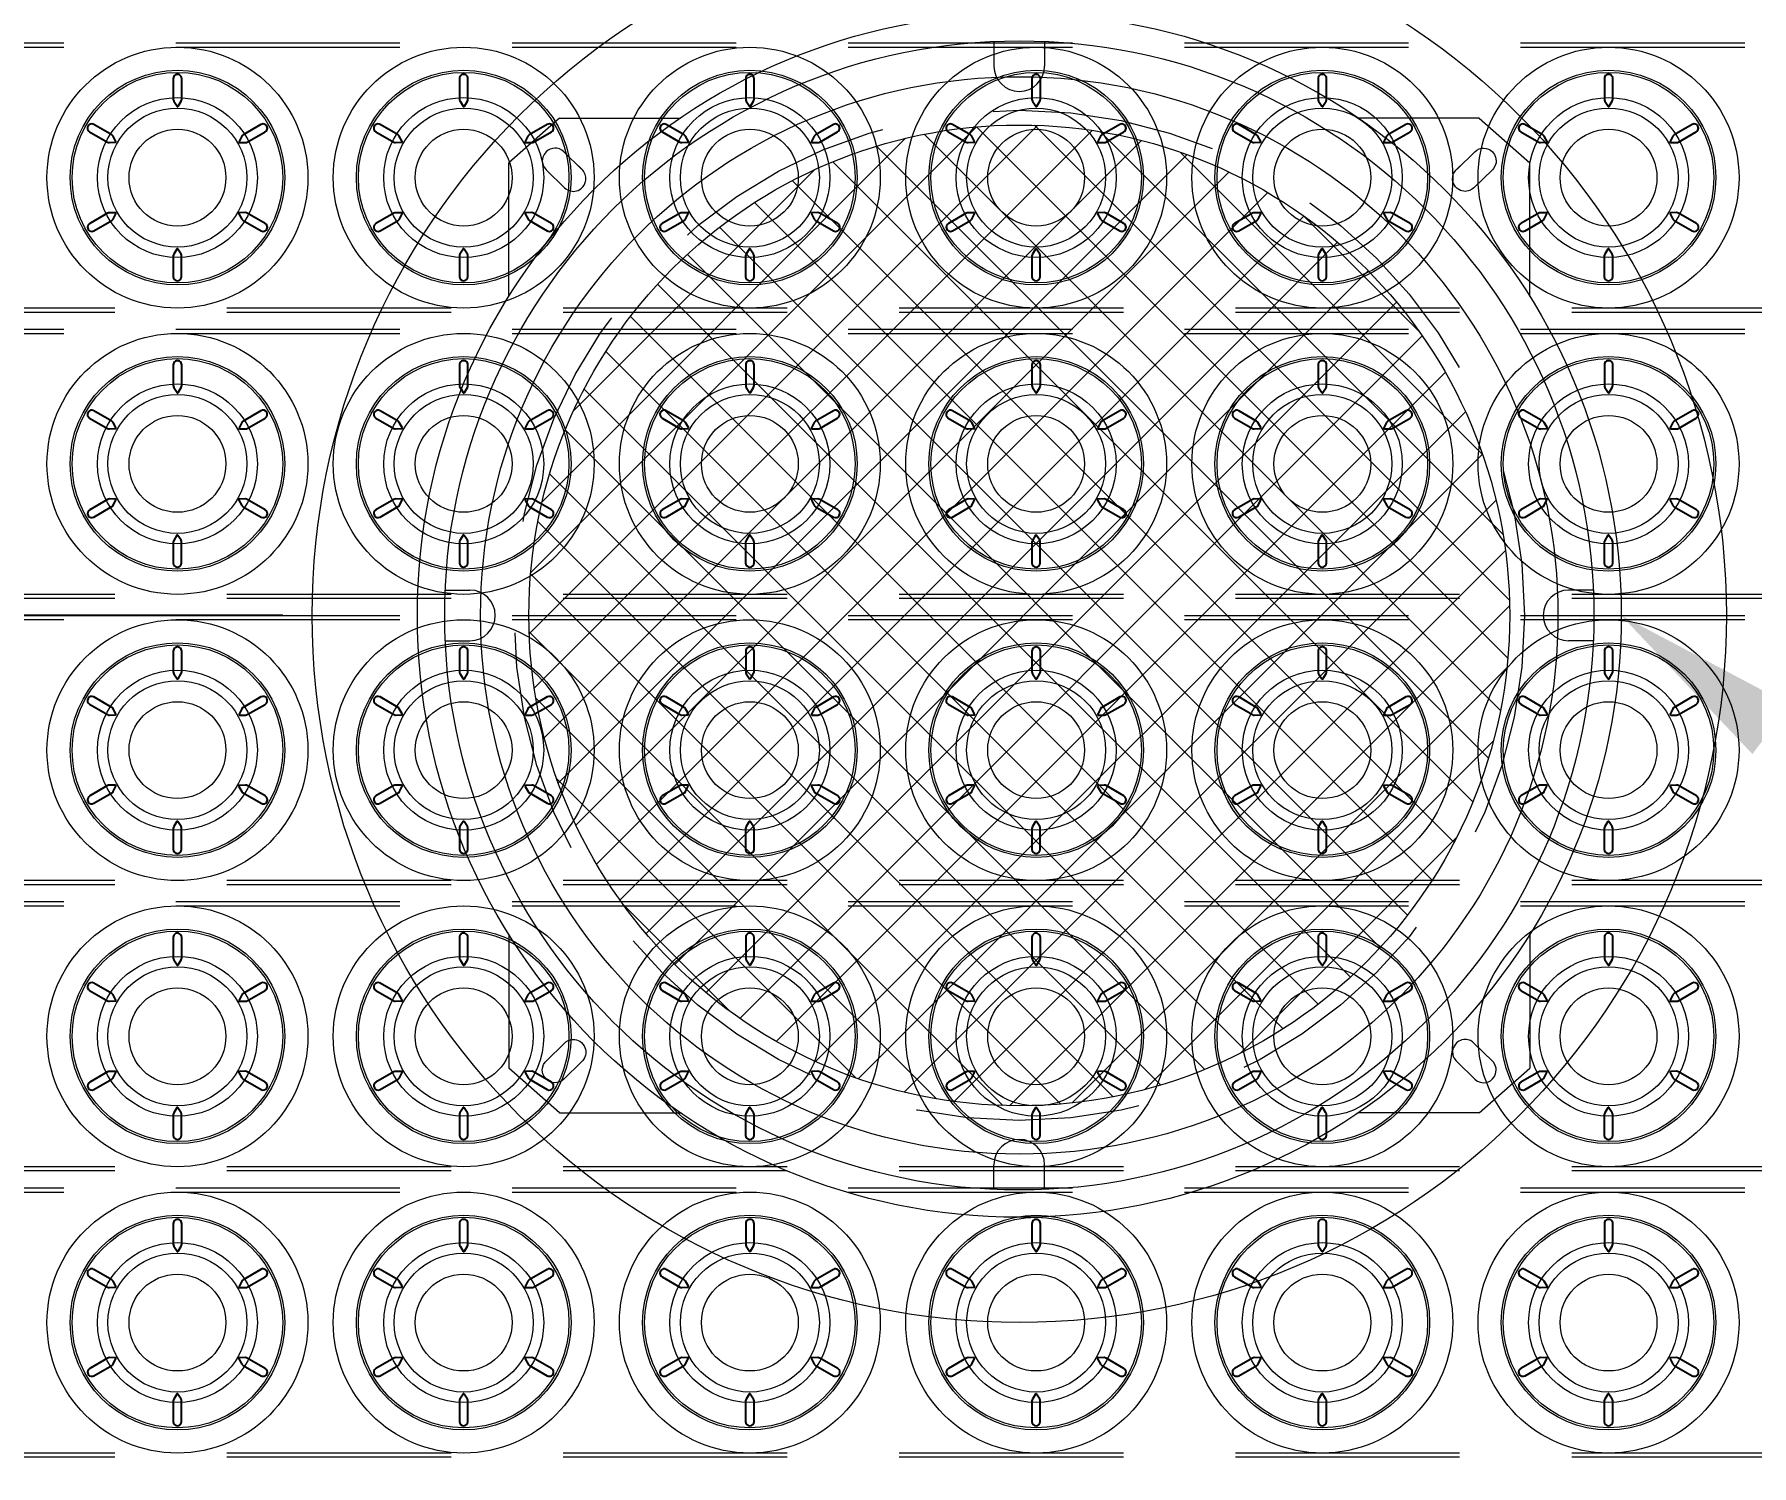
# Model space of a CAD drawing. Extents: x -1 to 225, y -5 to 280.
# Drawn here: x 94.83 to 113.99, y 182.56 to 198.52 of the extents above; entities that cross this region are included whole.
import ezdxf
from ezdxf import colors
from ezdxf.entities.mleader import LeaderData, LeaderLine
from ezdxf.math import Vec2, Vec3

# ---------------------------------------------------------------- set-up
doc = ezdxf.new("R2010")
doc.units = 0
doc.header["$LTSCALE"] = 10
doc.header["$MEASUREMENT"] = 0
doc.header["$PDMODE"] = 35
doc.linetypes.add('DASHED2', pattern=[0.375, 0.25, -0.125])
doc.linetypes.add('HIDDEN', pattern=[0.375, 0.25, -0.125])
doc.layers.get('0').update_dxf_attribs({"linetype": 'CONTINUOUS'})
doc.layers.get('Defpoints').update_dxf_attribs({"linetype": 'CONTINUOUS'})
for name, color, linetype, lineweight in [('CADdetails-1-ANNO', 41, 'CONTINUOUS', 5), ('CADdetails-2-HATCH', 8, 'CONTINUOUS', 5), ('CADdetails-3-HIDDEN', 11, 'HIDDEN', 5), ('CADdetails-4-LIGHT', 3, 'CONTINUOUS', 13), ('CADdetails-5-MEDIUM', 4, 'CONTINUOUS', 18)]:
    doc.layers.add(name, color=color, linetype=linetype, lineweight=lineweight)
doc.layers.add('SoftPrint', color=248, linetype='CONTINUOUS')
doc.styles.add('CADdetails-DIMENSIONS', font='ARIALN.TTF', dxfattribs={"height": 2.38})
doc.styles.add('CADdetails-NOTES', font='ARIALN.TTF', dxfattribs={"height": 2.38})
doc.dimstyles.new('CADdetails-DIM', dxfattribs={"dimtxt": 2.38, "dimasz": 2.38, "dimexe": 0.5, "dimexo": 1.5, "dimgap": 1, "dimtad": 0, "dimzin": 0, "dimdsep": 46, "dimtxsty": 'CADdetails-DIMENSIONS', "dimcen": 1, "dimclrd": 256, "dimclre": 256, "dimclrt": 256, "dimadec": 0, "dimazin": 0, "dimtfac": 1, "dimtofl": 0, "dimtmove": 0, "dimatfit": 3, "dimfxl": 1, "dimtolj": 1, "dimtzin": 0, "dimarcsym": 0})

# ---------------------------------------------------------------- blocks, each defined once
blk = doc.blocks.new('*D29')
at = {"layer": 'CADdetails-1-ANNO', "lineweight": -2, "transparency": 16777216}
for p, q in [((94.6, 204.059), (70.453, 204.059)), ((70.953, 201.679), (70.953, 201.588)), ((70.953, 194.42), (70.953, 194.511)), ((97.604, 192.04), (70.453, 192.04))]:
    blk.add_line(p, q, dxfattribs=at)
at = {"layer": 'CADdetails-1-ANNO', "transparency": 16777216}
for points in [[(70.557, 201.679), (71.35, 201.679), (70.953, 204.059)], [(70.557, 194.42), (71.35, 194.42), (70.953, 192.04)]]:
    blk.add_solid(points, dxfattribs=at)
at = {"layer": 'Defpoints', "color": 0, "transparency": 16777216}
for p in [(96.1, 204.059), (70.953, 192.04), (99.104, 192.04)]:
    blk.add_point(p, dxfattribs=at)
at = {"layer": 'CADdetails-1-ANNO', "transparency": 16777216, "insert": (70.953, 198.049), "char_height": 2.38, "attachment_point": 5, "rotation": 90, "style": 'CADdetails-DIMENSIONS'}
blk.add_mtext('\\A1;2\' 8"', dxfattribs=at)
blk = doc.blocks.new('*U75')
at = {"layer": 'SoftPrint'}
blk.add_lwpolyline([(0.112, 0.018, 0.143172), (0.127, 0.033), (0.157, 0.092, 0.555128), (0.151, 0.103), (0.085, 0.104, 0.137274), (0.065, 0.099), (-0.135, -0.016, 1), (-0.088, -0.098)], format="xyb", close=True, dxfattribs=at)
blk = doc.blocks.new('*U76')
at = {"color": 0, "linetype": 'ByBlock', "lineweight": -2, "transparency": 16777216}
for p, rotation in [((-0.006, 0.979), 239.9999999999999), ((-0.851, 0.484), 299.9999999999998), ((0.844, 0.495), 180), ((0.851, -0.484), 120), ((0.006, -0.979), 59.99999999999997)]:
    blk.add_blockref('*U75', p, dxfattribs=dict(at, rotation=rotation))
blk.add_blockref('*U75', (-0.844, -0.495), dxfattribs=at)
blk = doc.blocks.new('*U77')
at = {"layer": 'SoftPrint'}
blk.add_lwpolyline([(0.112, 0.018, 0.143172), (0.127, 0.033), (0.157, 0.092, 0.555128), (0.151, 0.103), (0.085, 0.104, 0.137274), (0.065, 0.099), (-0.135, -0.016, 1), (-0.088, -0.098)], format="xyb", close=True, dxfattribs=at)
blk = doc.blocks.new('*U78')
at = {"color": 0, "linetype": 'ByBlock', "lineweight": -2, "transparency": 16777216}
for p, rotation in [((-0.006, 0.979), 239.9999999999999), ((-0.851, 0.484), 299.9999999999998), ((0.844, 0.495), 180), ((0.851, -0.484), 120), ((0.006, -0.979), 59.99999999999997)]:
    blk.add_blockref('*U77', p, dxfattribs=dict(at, rotation=rotation))
blk.add_blockref('*U77', (-0.844, -0.495), dxfattribs=at)
blk = doc.blocks.new('*U79')
at = {"layer": 'SoftPrint'}
blk.add_lwpolyline([(0.112, 0.018, 0.143172), (0.127, 0.033), (0.157, 0.092, 0.555128), (0.151, 0.103), (0.085, 0.104, 0.137274), (0.065, 0.099), (-0.135, -0.016, 1), (-0.088, -0.098)], format="xyb", close=True, dxfattribs=at)
blk = doc.blocks.new('*U80')
at = {"color": 0, "linetype": 'ByBlock', "lineweight": -2, "transparency": 16777216}
for p, rotation in [((-0.006, 0.979), 239.9999999999999), ((-0.851, 0.484), 299.9999999999998), ((0.844, 0.495), 180), ((0.851, -0.484), 120), ((0.006, -0.979), 59.99999999999997)]:
    blk.add_blockref('*U79', p, dxfattribs=dict(at, rotation=rotation))
blk.add_blockref('*U79', (-0.844, -0.495), dxfattribs=at)
blk = doc.blocks.new('*U81')
at = {"layer": 'SoftPrint'}
blk.add_lwpolyline([(0.112, 0.018, 0.143172), (0.127, 0.033), (0.157, 0.092, 0.555128), (0.151, 0.103), (0.085, 0.104, 0.137274), (0.065, 0.099), (-0.135, -0.016, 1), (-0.088, -0.098)], format="xyb", close=True, dxfattribs=at)
blk = doc.blocks.new('*U82')
at = {"color": 0, "linetype": 'ByBlock', "lineweight": -2, "transparency": 16777216}
for p, rotation in [((-0.006, 0.979), 239.9999999999999), ((-0.851, 0.484), 299.9999999999998), ((0.844, 0.495), 180), ((0.851, -0.484), 120), ((0.006, -0.979), 59.99999999999997)]:
    blk.add_blockref('*U81', p, dxfattribs=dict(at, rotation=rotation))
blk.add_blockref('*U81', (-0.844, -0.495), dxfattribs=at)
blk = doc.blocks.new('*U83')
at = {"layer": 'SoftPrint'}
blk.add_lwpolyline([(0.112, 0.018, 0.143172), (0.127, 0.033), (0.157, 0.092, 0.555128), (0.151, 0.103), (0.085, 0.104, 0.137274), (0.065, 0.099), (-0.135, -0.016, 1), (-0.088, -0.098)], format="xyb", close=True, dxfattribs=at)
blk = doc.blocks.new('*U84')
at = {"color": 0, "linetype": 'ByBlock', "lineweight": -2, "transparency": 16777216}
for p, rotation in [((-0.006, 0.979), 239.9999999999999), ((-0.851, 0.484), 299.9999999999998), ((0.844, 0.495), 180), ((0.851, -0.484), 120), ((0.006, -0.979), 59.99999999999997)]:
    blk.add_blockref('*U83', p, dxfattribs=dict(at, rotation=rotation))
blk.add_blockref('*U83', (-0.844, -0.495), dxfattribs=at)
blk = doc.blocks.new('*U87')
at = {"layer": 'SoftPrint'}
blk.add_lwpolyline([(0.112, 0.018, 0.143172), (0.127, 0.033), (0.157, 0.092, 0.555128), (0.151, 0.103), (0.085, 0.104, 0.137274), (0.065, 0.099), (-0.135, -0.016, 1), (-0.088, -0.098)], format="xyb", close=True, dxfattribs=at)
blk = doc.blocks.new('*U88')
at = {"color": 0, "linetype": 'ByBlock', "lineweight": -2, "transparency": 16777216}
for p, rotation in [((-0.006, 0.979), 239.9999999999999), ((-0.851, 0.484), 299.9999999999998), ((0.844, 0.495), 180), ((0.851, -0.484), 120), ((0.006, -0.979), 59.99999999999997)]:
    blk.add_blockref('*U87', p, dxfattribs=dict(at, rotation=rotation))
blk.add_blockref('*U87', (-0.844, -0.495), dxfattribs=at)
blk = doc.blocks.new('*U89')
at = {"layer": 'SoftPrint'}
blk.add_lwpolyline([(0.112, 0.018, 0.143172), (0.127, 0.033), (0.157, 0.092, 0.555128), (0.151, 0.103), (0.085, 0.104, 0.137274), (0.065, 0.099), (-0.135, -0.016, 1), (-0.088, -0.098)], format="xyb", close=True, dxfattribs=at)
blk = doc.blocks.new('*U90')
at = {"color": 0, "linetype": 'ByBlock', "lineweight": -2, "transparency": 16777216}
for p, rotation in [((-0.006, 0.979), 239.9999999999999), ((-0.851, 0.484), 299.9999999999998), ((0.844, 0.495), 180), ((0.851, -0.484), 120), ((0.006, -0.979), 59.99999999999997)]:
    blk.add_blockref('*U89', p, dxfattribs=dict(at, rotation=rotation))
blk.add_blockref('*U89', (-0.844, -0.495), dxfattribs=at)
blk = doc.blocks.new('*U91')
at = {"layer": 'SoftPrint'}
blk.add_lwpolyline([(0.112, 0.018, 0.143172), (0.127, 0.033), (0.157, 0.092, 0.555128), (0.151, 0.103), (0.085, 0.104, 0.137274), (0.065, 0.099), (-0.135, -0.016, 1), (-0.088, -0.098)], format="xyb", close=True, dxfattribs=at)
blk = doc.blocks.new('*U92')
at = {"color": 0, "linetype": 'ByBlock', "lineweight": -2, "transparency": 16777216}
for p, rotation in [((-0.006, 0.979), 239.9999999999999), ((-0.851, 0.484), 299.9999999999998), ((0.844, 0.495), 180), ((0.851, -0.484), 120), ((0.006, -0.979), 59.99999999999997)]:
    blk.add_blockref('*U91', p, dxfattribs=dict(at, rotation=rotation))
blk.add_blockref('*U91', (-0.844, -0.495), dxfattribs=at)
blk = doc.blocks.new('*U93')
at = {"layer": 'SoftPrint'}
blk.add_lwpolyline([(0.112, 0.018, 0.143172), (0.127, 0.033), (0.157, 0.092, 0.555128), (0.151, 0.103), (0.085, 0.104, 0.137274), (0.065, 0.099), (-0.135, -0.016, 1), (-0.088, -0.098)], format="xyb", close=True, dxfattribs=at)
blk = doc.blocks.new('*U94')
at = {"color": 0, "linetype": 'ByBlock', "lineweight": -2, "transparency": 16777216}
for p, rotation in [((-0.006, 0.979), 239.9999999999999), ((-0.851, 0.484), 299.9999999999998), ((0.844, 0.495), 180), ((0.851, -0.484), 120), ((0.006, -0.979), 59.99999999999997)]:
    blk.add_blockref('*U93', p, dxfattribs=dict(at, rotation=rotation))
blk.add_blockref('*U93', (-0.844, -0.495), dxfattribs=at)
blk = doc.blocks.new('*U95')
at = {"layer": 'SoftPrint'}
blk.add_lwpolyline([(0.112, 0.018, 0.143172), (0.127, 0.033), (0.157, 0.092, 0.555128), (0.151, 0.103), (0.085, 0.104, 0.137274), (0.065, 0.099), (-0.135, -0.016, 1), (-0.088, -0.098)], format="xyb", close=True, dxfattribs=at)
blk = doc.blocks.new('*U96')
at = {"color": 0, "linetype": 'ByBlock', "lineweight": -2, "transparency": 16777216}
for p, rotation in [((-0.006, 0.979), 239.9999999999999), ((-0.851, 0.484), 299.9999999999998), ((0.844, 0.495), 180), ((0.851, -0.484), 120), ((0.006, -0.979), 59.99999999999997)]:
    blk.add_blockref('*U95', p, dxfattribs=dict(at, rotation=rotation))
blk.add_blockref('*U95', (-0.844, -0.495), dxfattribs=at)
blk = doc.blocks.new('*U99')
at = {"layer": 'SoftPrint'}
blk.add_lwpolyline([(0.112, 0.018, 0.143172), (0.127, 0.033), (0.157, 0.092, 0.555128), (0.151, 0.103), (0.085, 0.104, 0.137274), (0.065, 0.099), (-0.135, -0.016, 1), (-0.088, -0.098)], format="xyb", close=True, dxfattribs=at)
blk = doc.blocks.new('*U100')
at = {"color": 0, "linetype": 'ByBlock', "lineweight": -2, "transparency": 16777216}
for p, rotation in [((-0.006, 0.979), 239.9999999999999), ((-0.851, 0.484), 299.9999999999998), ((0.844, 0.495), 180), ((0.851, -0.484), 120), ((0.006, -0.979), 59.99999999999997)]:
    blk.add_blockref('*U99', p, dxfattribs=dict(at, rotation=rotation))
blk.add_blockref('*U99', (-0.844, -0.495), dxfattribs=at)
blk = doc.blocks.new('*U101')
at = {"layer": 'SoftPrint'}
blk.add_lwpolyline([(0.112, 0.018, 0.143172), (0.127, 0.033), (0.157, 0.092, 0.555128), (0.151, 0.103), (0.085, 0.104, 0.137274), (0.065, 0.099), (-0.135, -0.016, 1), (-0.088, -0.098)], format="xyb", close=True, dxfattribs=at)
blk = doc.blocks.new('*U102')
at = {"color": 0, "linetype": 'ByBlock', "lineweight": -2, "transparency": 16777216}
for p, rotation in [((-0.006, 0.979), 239.9999999999999), ((-0.851, 0.484), 299.9999999999998), ((0.844, 0.495), 180), ((0.851, -0.484), 120), ((0.006, -0.979), 59.99999999999997)]:
    blk.add_blockref('*U101', p, dxfattribs=dict(at, rotation=rotation))
blk.add_blockref('*U101', (-0.844, -0.495), dxfattribs=at)
blk = doc.blocks.new('*U103')
at = {"layer": 'SoftPrint'}
blk.add_lwpolyline([(0.112, 0.018, 0.143172), (0.127, 0.033), (0.157, 0.092, 0.555128), (0.151, 0.103), (0.085, 0.104, 0.137274), (0.065, 0.099), (-0.135, -0.016, 1), (-0.088, -0.098)], format="xyb", close=True, dxfattribs=at)
blk = doc.blocks.new('*U104')
at = {"color": 0, "linetype": 'ByBlock', "lineweight": -2, "transparency": 16777216}
for p, rotation in [((-0.006, 0.979), 239.9999999999999), ((-0.851, 0.484), 299.9999999999998), ((0.844, 0.495), 180), ((0.851, -0.484), 120), ((0.006, -0.979), 59.99999999999997)]:
    blk.add_blockref('*U103', p, dxfattribs=dict(at, rotation=rotation))
blk.add_blockref('*U103', (-0.844, -0.495), dxfattribs=at)
blk = doc.blocks.new('*U105')
at = {"layer": 'SoftPrint'}
blk.add_lwpolyline([(0.112, 0.018, 0.143172), (0.127, 0.033), (0.157, 0.092, 0.555128), (0.151, 0.103), (0.085, 0.104, 0.137274), (0.065, 0.099), (-0.135, -0.016, 1), (-0.088, -0.098)], format="xyb", close=True, dxfattribs=at)
blk = doc.blocks.new('*U106')
at = {"color": 0, "linetype": 'ByBlock', "lineweight": -2, "transparency": 16777216}
for p, rotation in [((-0.006, 0.979), 239.9999999999999), ((-0.851, 0.484), 299.9999999999998), ((0.844, 0.495), 180), ((0.851, -0.484), 120), ((0.006, -0.979), 59.99999999999997)]:
    blk.add_blockref('*U105', p, dxfattribs=dict(at, rotation=rotation))
blk.add_blockref('*U105', (-0.844, -0.495), dxfattribs=at)
blk = doc.blocks.new('*U107')
at = {"layer": 'SoftPrint'}
blk.add_lwpolyline([(0.112, 0.018, 0.143172), (0.127, 0.033), (0.157, 0.092, 0.555128), (0.151, 0.103), (0.085, 0.104, 0.137274), (0.065, 0.099), (-0.135, -0.016, 1), (-0.088, -0.098)], format="xyb", close=True, dxfattribs=at)
blk = doc.blocks.new('*U108')
at = {"color": 0, "linetype": 'ByBlock', "lineweight": -2, "transparency": 16777216}
for p, rotation in [((-0.006, 0.979), 239.9999999999999), ((-0.851, 0.484), 299.9999999999998), ((0.844, 0.495), 180), ((0.851, -0.484), 120), ((0.006, -0.979), 59.99999999999997)]:
    blk.add_blockref('*U107', p, dxfattribs=dict(at, rotation=rotation))
blk.add_blockref('*U107', (-0.844, -0.495), dxfattribs=at)
blk = doc.blocks.new('*U111')
at = {"layer": 'SoftPrint'}
blk.add_lwpolyline([(0.112, 0.018, 0.143172), (0.127, 0.033), (0.157, 0.092, 0.555128), (0.151, 0.103), (0.085, 0.104, 0.137274), (0.065, 0.099), (-0.135, -0.016, 1), (-0.088, -0.098)], format="xyb", close=True, dxfattribs=at)
blk = doc.blocks.new('*U112')
at = {"color": 0, "linetype": 'ByBlock', "lineweight": -2, "transparency": 16777216}
for p, rotation in [((-0.006, 0.979), 239.9999999999999), ((-0.851, 0.484), 299.9999999999998), ((0.844, 0.495), 180), ((0.851, -0.484), 120), ((0.006, -0.979), 59.99999999999997)]:
    blk.add_blockref('*U111', p, dxfattribs=dict(at, rotation=rotation))
blk.add_blockref('*U111', (-0.844, -0.495), dxfattribs=at)
blk = doc.blocks.new('*U113')
at = {"layer": 'SoftPrint'}
blk.add_lwpolyline([(0.112, 0.018, 0.143172), (0.127, 0.033), (0.157, 0.092, 0.555128), (0.151, 0.103), (0.085, 0.104, 0.137274), (0.065, 0.099), (-0.135, -0.016, 1), (-0.088, -0.098)], format="xyb", close=True, dxfattribs=at)
blk = doc.blocks.new('*U114')
at = {"color": 0, "linetype": 'ByBlock', "lineweight": -2, "transparency": 16777216}
for p, rotation in [((-0.006, 0.979), 239.9999999999999), ((-0.851, 0.484), 299.9999999999998), ((0.844, 0.495), 180), ((0.851, -0.484), 120), ((0.006, -0.979), 59.99999999999997)]:
    blk.add_blockref('*U113', p, dxfattribs=dict(at, rotation=rotation))
blk.add_blockref('*U113', (-0.844, -0.495), dxfattribs=at)
blk = doc.blocks.new('*U115')
at = {"layer": 'SoftPrint'}
blk.add_lwpolyline([(0.112, 0.018, 0.143172), (0.127, 0.033), (0.157, 0.092, 0.555128), (0.151, 0.103), (0.085, 0.104, 0.137274), (0.065, 0.099), (-0.135, -0.016, 1), (-0.088, -0.098)], format="xyb", close=True, dxfattribs=at)
blk = doc.blocks.new('*U116')
at = {"color": 0, "linetype": 'ByBlock', "lineweight": -2, "transparency": 16777216}
for p, rotation in [((-0.006, 0.979), 239.9999999999999), ((-0.851, 0.484), 299.9999999999998), ((0.844, 0.495), 180), ((0.851, -0.484), 120), ((0.006, -0.979), 59.99999999999997)]:
    blk.add_blockref('*U115', p, dxfattribs=dict(at, rotation=rotation))
blk.add_blockref('*U115', (-0.844, -0.495), dxfattribs=at)
blk = doc.blocks.new('*U117')
at = {"layer": 'SoftPrint'}
blk.add_lwpolyline([(0.112, 0.018, 0.143172), (0.127, 0.033), (0.157, 0.092, 0.555128), (0.151, 0.103), (0.085, 0.104, 0.137274), (0.065, 0.099), (-0.135, -0.016, 1), (-0.088, -0.098)], format="xyb", close=True, dxfattribs=at)
blk = doc.blocks.new('*U118')
at = {"color": 0, "linetype": 'ByBlock', "lineweight": -2, "transparency": 16777216}
for p, rotation in [((-0.006, 0.979), 239.9999999999999), ((-0.851, 0.484), 299.9999999999998), ((0.844, 0.495), 180), ((0.851, -0.484), 120), ((0.006, -0.979), 59.99999999999997)]:
    blk.add_blockref('*U117', p, dxfattribs=dict(at, rotation=rotation))
blk.add_blockref('*U117', (-0.844, -0.495), dxfattribs=at)
blk = doc.blocks.new('*U119')
at = {"layer": 'SoftPrint'}
blk.add_lwpolyline([(0.112, 0.018, 0.143172), (0.127, 0.033), (0.157, 0.092, 0.555128), (0.151, 0.103), (0.085, 0.104, 0.137274), (0.065, 0.099), (-0.135, -0.016, 1), (-0.088, -0.098)], format="xyb", close=True, dxfattribs=at)
blk = doc.blocks.new('*U120')
at = {"color": 0, "linetype": 'ByBlock', "lineweight": -2, "transparency": 16777216}
for p, rotation in [((-0.006, 0.979), 239.9999999999999), ((-0.851, 0.484), 299.9999999999998), ((0.844, 0.495), 180), ((0.851, -0.484), 120), ((0.006, -0.979), 59.99999999999997)]:
    blk.add_blockref('*U119', p, dxfattribs=dict(at, rotation=rotation))
blk.add_blockref('*U119', (-0.844, -0.495), dxfattribs=at)
blk = doc.blocks.new('*U123')
at = {"layer": 'SoftPrint'}
blk.add_lwpolyline([(0.112, 0.018, 0.143172), (0.127, 0.033), (0.157, 0.092, 0.555128), (0.151, 0.103), (0.085, 0.104, 0.137274), (0.065, 0.099), (-0.135, -0.016, 1), (-0.088, -0.098)], format="xyb", close=True, dxfattribs=at)
blk = doc.blocks.new('*U124')
at = {"color": 0, "linetype": 'ByBlock', "lineweight": -2, "transparency": 16777216}
for p, rotation in [((-0.006, 0.979), 239.9999999999999), ((-0.851, 0.484), 299.9999999999998), ((0.844, 0.495), 180), ((0.851, -0.484), 120), ((0.006, -0.979), 59.99999999999997)]:
    blk.add_blockref('*U123', p, dxfattribs=dict(at, rotation=rotation))
blk.add_blockref('*U123', (-0.844, -0.495), dxfattribs=at)
blk = doc.blocks.new('*U125')
at = {"layer": 'SoftPrint'}
blk.add_lwpolyline([(0.112, 0.018, 0.143172), (0.127, 0.033), (0.157, 0.092, 0.555128), (0.151, 0.103), (0.085, 0.104, 0.137274), (0.065, 0.099), (-0.135, -0.016, 1), (-0.088, -0.098)], format="xyb", close=True, dxfattribs=at)
blk = doc.blocks.new('*U126')
at = {"color": 0, "linetype": 'ByBlock', "lineweight": -2, "transparency": 16777216}
for p, rotation in [((-0.006, 0.979), 239.9999999999999), ((-0.851, 0.484), 299.9999999999998), ((0.844, 0.495), 180), ((0.851, -0.484), 120), ((0.006, -0.979), 59.99999999999997)]:
    blk.add_blockref('*U125', p, dxfattribs=dict(at, rotation=rotation))
blk.add_blockref('*U125', (-0.844, -0.495), dxfattribs=at)
blk = doc.blocks.new('*U127')
at = {"layer": 'SoftPrint'}
blk.add_lwpolyline([(0.112, 0.018, 0.143172), (0.127, 0.033), (0.157, 0.092, 0.555128), (0.151, 0.103), (0.085, 0.104, 0.137274), (0.065, 0.099), (-0.135, -0.016, 1), (-0.088, -0.098)], format="xyb", close=True, dxfattribs=at)
blk = doc.blocks.new('*U128')
at = {"color": 0, "linetype": 'ByBlock', "lineweight": -2, "transparency": 16777216}
for p, rotation in [((-0.006, 0.979), 239.9999999999999), ((-0.851, 0.484), 299.9999999999998), ((0.844, 0.495), 180), ((0.851, -0.484), 120), ((0.006, -0.979), 59.99999999999997)]:
    blk.add_blockref('*U127', p, dxfattribs=dict(at, rotation=rotation))
blk.add_blockref('*U127', (-0.844, -0.495), dxfattribs=at)
blk = doc.blocks.new('*U129')
at = {"layer": 'SoftPrint'}
blk.add_lwpolyline([(0.112, 0.018, 0.143172), (0.127, 0.033), (0.157, 0.092, 0.555128), (0.151, 0.103), (0.085, 0.104, 0.137274), (0.065, 0.099), (-0.135, -0.016, 1), (-0.088, -0.098)], format="xyb", close=True, dxfattribs=at)
blk = doc.blocks.new('*U130')
at = {"color": 0, "linetype": 'ByBlock', "lineweight": -2, "transparency": 16777216}
for p, rotation in [((-0.006, 0.979), 239.9999999999999), ((-0.851, 0.484), 299.9999999999998), ((0.844, 0.495), 180), ((0.851, -0.484), 120), ((0.006, -0.979), 59.99999999999997)]:
    blk.add_blockref('*U129', p, dxfattribs=dict(at, rotation=rotation))
blk.add_blockref('*U129', (-0.844, -0.495), dxfattribs=at)
blk = doc.blocks.new('*U131')
at = {"layer": 'SoftPrint'}
blk.add_lwpolyline([(0.112, 0.018, 0.143172), (0.127, 0.033), (0.157, 0.092, 0.555128), (0.151, 0.103), (0.085, 0.104, 0.137274), (0.065, 0.099), (-0.135, -0.016, 1), (-0.088, -0.098)], format="xyb", close=True, dxfattribs=at)
blk = doc.blocks.new('*U132')
at = {"color": 0, "linetype": 'ByBlock', "lineweight": -2, "transparency": 16777216}
for p, rotation in [((-0.006, 0.979), 239.9999999999999), ((-0.851, 0.484), 299.9999999999998), ((0.844, 0.495), 180), ((0.851, -0.484), 120), ((0.006, -0.979), 59.99999999999997)]:
    blk.add_blockref('*U131', p, dxfattribs=dict(at, rotation=rotation))
blk.add_blockref('*U131', (-0.844, -0.495), dxfattribs=at)
blk = doc.blocks.new('*U135')
at = {"layer": 'SoftPrint'}
blk.add_lwpolyline([(0.112, 0.018, 0.143172), (0.127, 0.033), (0.157, 0.092, 0.555128), (0.151, 0.103), (0.085, 0.104, 0.137274), (0.065, 0.099), (-0.135, -0.016, 1), (-0.088, -0.098)], format="xyb", close=True, dxfattribs=at)
blk = doc.blocks.new('*U136')
at = {"color": 0, "linetype": 'ByBlock', "lineweight": -2, "transparency": 16777216}
for p, rotation in [((-0.006, 0.979), 239.9999999999999), ((-0.851, 0.484), 299.9999999999998), ((0.844, 0.495), 180), ((0.851, -0.484), 120), ((0.006, -0.979), 59.99999999999997)]:
    blk.add_blockref('*U135', p, dxfattribs=dict(at, rotation=rotation))
blk.add_blockref('*U135', (-0.844, -0.495), dxfattribs=at)
blk = doc.blocks.new('*U137')
at = {"layer": 'SoftPrint'}
blk.add_lwpolyline([(0.112, 0.018, 0.143172), (0.127, 0.033), (0.157, 0.092, 0.555128), (0.151, 0.103), (0.085, 0.104, 0.137274), (0.065, 0.099), (-0.135, -0.016, 1), (-0.088, -0.098)], format="xyb", close=True, dxfattribs=at)
blk = doc.blocks.new('*U138')
at = {"color": 0, "linetype": 'ByBlock', "lineweight": -2, "transparency": 16777216}
for p, rotation in [((-0.006, 0.979), 239.9999999999999), ((-0.851, 0.484), 299.9999999999998), ((0.844, 0.495), 180), ((0.851, -0.484), 120), ((0.006, -0.979), 59.99999999999997)]:
    blk.add_blockref('*U137', p, dxfattribs=dict(at, rotation=rotation))
blk.add_blockref('*U137', (-0.844, -0.495), dxfattribs=at)
blk = doc.blocks.new('*U139')
at = {"layer": 'SoftPrint'}
blk.add_lwpolyline([(0.112, 0.018, 0.143172), (0.127, 0.033), (0.157, 0.092, 0.555128), (0.151, 0.103), (0.085, 0.104, 0.137274), (0.065, 0.099), (-0.135, -0.016, 1), (-0.088, -0.098)], format="xyb", close=True, dxfattribs=at)
blk = doc.blocks.new('*U140')
at = {"color": 0, "linetype": 'ByBlock', "lineweight": -2, "transparency": 16777216}
for p, rotation in [((-0.006, 0.979), 239.9999999999999), ((-0.851, 0.484), 299.9999999999998), ((0.844, 0.495), 180), ((0.851, -0.484), 120), ((0.006, -0.979), 59.99999999999997)]:
    blk.add_blockref('*U139', p, dxfattribs=dict(at, rotation=rotation))
blk.add_blockref('*U139', (-0.844, -0.495), dxfattribs=at)
blk = doc.blocks.new('*U141')
at = {"layer": 'SoftPrint'}
blk.add_lwpolyline([(0.112, 0.018, 0.143172), (0.127, 0.033), (0.157, 0.092, 0.555128), (0.151, 0.103), (0.085, 0.104, 0.137274), (0.065, 0.099), (-0.135, -0.016, 1), (-0.088, -0.098)], format="xyb", close=True, dxfattribs=at)
blk = doc.blocks.new('*U142')
at = {"color": 0, "linetype": 'ByBlock', "lineweight": -2, "transparency": 16777216}
for p, rotation in [((-0.006, 0.979), 239.9999999999999), ((-0.851, 0.484), 299.9999999999998), ((0.844, 0.495), 180), ((0.851, -0.484), 120), ((0.006, -0.979), 59.99999999999997)]:
    blk.add_blockref('*U141', p, dxfattribs=dict(at, rotation=rotation))
blk.add_blockref('*U141', (-0.844, -0.495), dxfattribs=at)
blk = doc.blocks.new('*U143')
at = {"layer": 'SoftPrint'}
blk.add_lwpolyline([(0.112, 0.018, 0.143172), (0.127, 0.033), (0.157, 0.092, 0.555128), (0.151, 0.103), (0.085, 0.104, 0.137274), (0.065, 0.099), (-0.135, -0.016, 1), (-0.088, -0.098)], format="xyb", close=True, dxfattribs=at)
blk = doc.blocks.new('*U144')
at = {"color": 0, "linetype": 'ByBlock', "lineweight": -2, "transparency": 16777216}
for p, rotation in [((-0.006, 0.979), 239.9999999999999), ((-0.851, 0.484), 299.9999999999998), ((0.844, 0.495), 180), ((0.851, -0.484), 120), ((0.006, -0.979), 59.99999999999997)]:
    blk.add_blockref('*U143', p, dxfattribs=dict(at, rotation=rotation))
blk.add_blockref('*U143', (-0.844, -0.495), dxfattribs=at)

msp = doc.modelspace()

# ---------------------------------------------------------------- hatches: boundary and pattern name
at = {"layer": 'CADdetails-2-HATCH'}
h = msp.add_hatch(dxfattribs=at)
h.set_pattern_fill('ANSI37', color=256, scale=3.755921)
h.set_pattern_definition([(45, (224.18914, -285.8735), (-0.33197963, 0.33197963), []), (135, (224.18914, -285.8735), (-0.33197963, -0.33197963), [])])
edge = h.paths.add_edge_path()
edge.add_arc((105.818, 192.04), 5.47, 0, 360)

# ---------------------------------------------------------------- linework, layer by layer
at = {"layer": 'CADdetails-2-HATCH', "linetype": 'DASHED2'}
for p, q in [((85.16, 198.378), (129.48, 198.378)), ((129.48, 195.467), (85.16, 195.467)), ((85.16, 195.185), (129.48, 195.185)), ((129.48, 192.275), (85.16, 192.275)), ((85.16, 191.993), (129.48, 191.993)), ((129.48, 189.082), (85.16, 189.082)), ((85.16, 188.8), (129.48, 188.8)), ((129.48, 185.89), (85.16, 185.89)), ((85.16, 185.608), (129.48, 185.608)), ((129.48, 182.697), (85.16, 182.697))]:
    msp.add_line(p, q, dxfattribs=at)
at = {"layer": 'CADdetails-2-HATCH'}
for p, q in [((105.536, 198.442), (105.536, 198.167)), ((106.1, 198.442), (106.1, 198.167)), ((99.416, 192.322), (99.691, 192.322)), ((112.22, 192.322), (111.945, 192.322)), ((99.416, 191.758), (99.691, 191.758)), ((112.22, 191.758), (111.945, 191.758)), ((105.536, 185.637), (105.536, 185.913)), ((106.1, 185.637), (106.1, 185.913))]:
    msp.add_line(p, q, dxfattribs=at)
at = {"layer": 'CADdetails-2-HATCH', "linetype": 'DASHED2'}
for points in [[(85.16, 198.425), (129.48, 198.425), (129.48, 195.42), (85.16, 195.42)], [(85.16, 195.232), (129.48, 195.232), (129.48, 192.228), (85.16, 192.228)], [(85.16, 192.04), (129.48, 192.04), (129.48, 189.035), (85.16, 189.035)], [(85.16, 188.847), (129.48, 188.847), (129.48, 185.843), (85.16, 185.843)], [(85.16, 185.655), (129.48, 185.655), (129.48, 182.65), (85.16, 182.65)]]:
    msp.add_lwpolyline(points, close=True, dxfattribs=at)
at = {"layer": 'CADdetails-2-HATCH', "flags": 128}
for points in [[(100.935, 197.018), (100.737, 197.212), (100.715, 197.23), (100.688, 197.243), (100.658, 197.25), (100.639, 197.252), (100.61, 197.249), (100.586, 197.241), (100.563, 197.23), (100.539, 197.21), (100.518, 197.182), (100.505, 197.152), (100.498, 197.111), (100.5, 197.089), (100.512, 197.051), (100.528, 197.025), (100.541, 197.011), (100.745, 196.81), (100.761, 196.797), (100.785, 196.783), (100.811, 196.774), (100.829, 196.771), (100.844, 196.77), (100.861, 196.771), (100.88, 196.775), (100.898, 196.781), (100.915, 196.789), (100.936, 196.804), (100.951, 196.82), (100.965, 196.84), (100.974, 196.858), (100.981, 196.879), (100.984, 196.895), (100.984, 196.911), (100.983, 196.93), (100.981, 196.944), (100.977, 196.957), (100.969, 196.974), (100.957, 196.994), (100.948, 197.005), (100.844, 197.107)], [(110.701, 197.018), (110.898, 197.212), (110.921, 197.23), (110.947, 197.243), (110.978, 197.25), (110.997, 197.252), (111.026, 197.249), (111.05, 197.241), (111.073, 197.23), (111.097, 197.21), (111.118, 197.182), (111.131, 197.152), (111.137, 197.111), (111.136, 197.089), (111.124, 197.051), (111.108, 197.025), (111.095, 197.011), (110.89, 196.81), (110.875, 196.797), (110.851, 196.783), (110.825, 196.774), (110.807, 196.771), (110.792, 196.77), (110.775, 196.771), (110.756, 196.775), (110.738, 196.781), (110.721, 196.789), (110.7, 196.804), (110.684, 196.82), (110.671, 196.84), (110.662, 196.858), (110.655, 196.879), (110.652, 196.895), (110.652, 196.911), (110.653, 196.93), (110.655, 196.944), (110.659, 196.957), (110.667, 196.974), (110.679, 196.994), (110.687, 197.005), (110.792, 197.107)], [(100.935, 187.061), (100.737, 186.868), (100.715, 186.85), (100.688, 186.837), (100.658, 186.829), (100.639, 186.828), (100.61, 186.831), (100.586, 186.838), (100.563, 186.85), (100.539, 186.87), (100.518, 186.897), (100.505, 186.927), (100.498, 186.968), (100.5, 186.991), (100.512, 187.029), (100.528, 187.055), (100.541, 187.069), (100.745, 187.269), (100.761, 187.283), (100.785, 187.297), (100.811, 187.306), (100.829, 187.309), (100.844, 187.31), (100.861, 187.308), (100.88, 187.305), (100.898, 187.299), (100.915, 187.29), (100.936, 187.275), (100.951, 187.259), (100.965, 187.24), (100.974, 187.221), (100.981, 187.201), (100.984, 187.184), (100.984, 187.169), (100.983, 187.15), (100.981, 187.136), (100.977, 187.123), (100.969, 187.105), (100.957, 187.086), (100.948, 187.075), (100.844, 186.973)], [(110.701, 187.061), (110.898, 186.868), (110.921, 186.85), (110.947, 186.837), (110.978, 186.829), (110.997, 186.828), (111.026, 186.831), (111.05, 186.838), (111.073, 186.85), (111.097, 186.87), (111.118, 186.897), (111.131, 186.927), (111.137, 186.968), (111.136, 186.991), (111.124, 187.029), (111.108, 187.055), (111.095, 187.069), (110.89, 187.269), (110.875, 187.283), (110.851, 187.297), (110.825, 187.306), (110.807, 187.309), (110.792, 187.31), (110.775, 187.308), (110.756, 187.305), (110.738, 187.299), (110.721, 187.29), (110.7, 187.275), (110.684, 187.259), (110.671, 187.24), (110.662, 187.221), (110.655, 187.201), (110.652, 187.184), (110.652, 187.169), (110.653, 187.15), (110.655, 187.136), (110.659, 187.123), (110.667, 187.105), (110.679, 187.086), (110.687, 187.075), (110.792, 186.973)]]:
    msp.add_lwpolyline(points, dxfattribs=at)
at = {"layer": 'CADdetails-2-HATCH'}
for centre, radius in [((105.818, 192.04), 6.409), ((96.428, 196.923), 1.455), ((99.621, 196.923), 1.455), ((102.813, 196.923), 1.455), ((106.006, 196.923), 1.455), ((109.198, 196.923), 1.455), ((112.391, 196.923), 1.455), ((96.428, 196.923), 1.197), ((96.428, 196.923), 1.197), ((96.428, 196.923), 1.174), ((99.621, 196.923), 1.197), ((99.621, 196.923), 1.197), ((99.621, 196.923), 1.174), ((102.813, 196.923), 1.197), ((102.813, 196.923), 1.197), ((102.813, 196.923), 1.174), ((106.006, 196.923), 1.197), ((106.006, 196.923), 1.197), ((106.006, 196.923), 1.174), ((109.198, 196.923), 1.197), ((109.198, 196.923), 1.197), ((109.198, 196.923), 1.174), ((112.391, 196.923), 1.197), ((112.391, 196.923), 1.197), ((112.391, 196.923), 1.174), ((96.428, 196.923), 0.892), ((96.428, 196.923), 0.775), ((96.428, 196.923), 0.775), ((99.621, 196.923), 0.892), ((99.621, 196.923), 0.775), ((99.621, 196.923), 0.775), ((102.813, 196.923), 0.892), ((102.813, 196.923), 0.775), ((102.813, 196.923), 0.775), ((106.006, 196.923), 0.892), ((106.006, 196.923), 0.775), ((106.006, 196.923), 0.775), ((109.198, 196.923), 0.892), ((109.198, 196.923), 0.775), ((109.198, 196.923), 0.775), ((112.391, 196.923), 0.892), ((112.391, 196.923), 0.775), ((112.391, 196.923), 0.775), ((105.818, 192.04), 5.47), ((96.428, 196.923), 0.54), ((99.621, 196.923), 0.54), ((102.813, 196.923), 0.54), ((106.006, 196.923), 0.54), ((109.198, 196.923), 0.54), ((112.391, 196.923), 0.54), ((96.428, 193.73), 1.455), ((99.621, 193.73), 1.455), ((102.813, 193.73), 1.455), ((106.006, 193.73), 1.455), ((109.198, 193.73), 1.455), ((112.391, 193.73), 1.455), ((96.428, 193.73), 1.197), ((96.428, 193.73), 1.197), ((96.428, 193.73), 1.174), ((99.621, 193.73), 1.197), ((99.621, 193.73), 1.197), ((99.621, 193.73), 1.174), ((102.813, 193.73), 1.197), ((102.813, 193.73), 1.197), ((102.813, 193.73), 1.174), ((106.006, 193.73), 1.197), ((106.006, 193.73), 1.197), ((106.006, 193.73), 1.174), ((109.198, 193.73), 1.197), ((109.198, 193.73), 1.197), ((109.198, 193.73), 1.174), ((112.391, 193.73), 1.197), ((112.391, 193.73), 1.197), ((112.391, 193.73), 1.174), ((96.428, 193.73), 0.892), ((99.621, 193.73), 0.892), ((102.813, 193.73), 0.892), ((106.006, 193.73), 0.892), ((109.198, 193.73), 0.892), ((112.391, 193.73), 0.892), ((96.428, 193.73), 0.775), ((96.428, 193.73), 0.775), ((99.621, 193.73), 0.775), ((99.621, 193.73), 0.775), ((102.813, 193.73), 0.775), ((102.813, 193.73), 0.775), ((106.006, 193.73), 0.775), ((106.006, 193.73), 0.775), ((109.198, 193.73), 0.775), ((109.198, 193.73), 0.775), ((112.391, 193.73), 0.775), ((112.391, 193.73), 0.775), ((96.428, 193.73), 0.54), ((99.621, 193.73), 0.54), ((102.813, 193.73), 0.54), ((106.006, 193.73), 0.54), ((109.198, 193.73), 0.54), ((112.391, 193.73), 0.54), ((96.428, 190.537), 1.455), ((99.621, 190.537), 1.455), ((102.813, 190.537), 1.455), ((106.006, 190.537), 1.455), ((109.198, 190.537), 1.455), ((112.391, 190.537), 1.455), ((96.428, 190.537), 1.197), ((96.428, 190.537), 1.197), ((96.428, 190.537), 1.174), ((99.621, 190.537), 1.197), ((99.621, 190.537), 1.197), ((99.621, 190.537), 1.174), ((102.813, 190.537), 1.197), ((102.813, 190.537), 1.197), ((102.813, 190.537), 1.174), ((106.006, 190.537), 1.197), ((106.006, 190.537), 1.197), ((106.006, 190.537), 1.174), ((109.198, 190.537), 1.197), ((109.198, 190.537), 1.197), ((109.198, 190.537), 1.174), ((112.391, 190.537), 1.197), ((112.391, 190.537), 1.197), ((112.391, 190.537), 1.174), ((96.428, 190.537), 0.892), ((99.621, 190.537), 0.892), ((102.813, 190.537), 0.892), ((106.006, 190.537), 0.892), ((109.198, 190.537), 0.892), ((112.391, 190.537), 0.892), ((96.428, 190.537), 0.775), ((96.428, 190.537), 0.775), ((99.621, 190.537), 0.775), ((99.621, 190.537), 0.775), ((102.813, 190.537), 0.775), ((102.813, 190.537), 0.775), ((106.006, 190.537), 0.775), ((106.006, 190.537), 0.775), ((109.198, 190.537), 0.775), ((109.198, 190.537), 0.775), ((112.391, 190.537), 0.775), ((112.391, 190.537), 0.775), ((96.428, 190.537), 0.54), ((99.621, 190.537), 0.54), ((102.813, 190.537), 0.54), ((106.006, 190.537), 0.54), ((109.198, 190.537), 0.54), ((112.391, 190.537), 0.54), ((96.428, 187.345), 1.455), ((99.621, 187.345), 1.455), ((102.813, 187.345), 1.455), ((106.006, 187.345), 1.455), ((109.198, 187.345), 1.455), ((112.391, 187.345), 1.455), ((96.428, 187.345), 1.197), ((96.428, 187.345), 1.197), ((96.428, 187.345), 1.174), ((99.621, 187.345), 1.197), ((99.621, 187.345), 1.197), ((99.621, 187.345), 1.174), ((102.813, 187.345), 1.197), ((102.813, 187.345), 1.197), ((102.813, 187.345), 1.174), ((106.006, 187.345), 1.197), ((106.006, 187.345), 1.197), ((106.006, 187.345), 1.174), ((109.198, 187.345), 1.197), ((109.198, 187.345), 1.197), ((109.198, 187.345), 1.174), ((112.391, 187.345), 1.197), ((112.391, 187.345), 1.197), ((112.391, 187.345), 1.174), ((96.428, 187.345), 0.892), ((96.428, 187.345), 0.775), ((96.428, 187.345), 0.775), ((99.621, 187.345), 0.892), ((99.621, 187.345), 0.775), ((99.621, 187.345), 0.775), ((102.813, 187.345), 0.892), ((102.813, 187.345), 0.775), ((102.813, 187.345), 0.775), ((106.006, 187.345), 0.892), ((106.006, 187.345), 0.775), ((106.006, 187.345), 0.775), ((109.198, 187.345), 0.892), ((109.198, 187.345), 0.775), ((109.198, 187.345), 0.775), ((112.391, 187.345), 0.892), ((112.391, 187.345), 0.775), ((112.391, 187.345), 0.775), ((96.428, 187.345), 0.54), ((99.621, 187.345), 0.54), ((102.813, 187.345), 0.54), ((106.006, 187.345), 0.54), ((109.198, 187.345), 0.54), ((112.391, 187.345), 0.54), ((96.428, 184.152), 1.455), ((99.621, 184.152), 1.455), ((102.813, 184.152), 1.455), ((106.006, 184.152), 1.455), ((109.198, 184.152), 1.455), ((112.391, 184.152), 1.455), ((96.428, 184.152), 1.197), ((96.428, 184.152), 1.197), ((96.428, 184.152), 1.174), ((99.621, 184.152), 1.197), ((99.621, 184.152), 1.197), ((99.621, 184.152), 1.174), ((102.813, 184.152), 1.197), ((102.813, 184.152), 1.197), ((102.813, 184.152), 1.174), ((106.006, 184.152), 1.197), ((106.006, 184.152), 1.197), ((106.006, 184.152), 1.174), ((109.198, 184.152), 1.197), ((109.198, 184.152), 1.197), ((109.198, 184.152), 1.174), ((112.391, 184.152), 1.197), ((112.391, 184.152), 1.197), ((112.391, 184.152), 1.174), ((96.428, 184.152), 0.892), ((99.621, 184.152), 0.892), ((102.813, 184.152), 0.892), ((106.006, 184.152), 0.892), ((109.198, 184.152), 0.892), ((112.391, 184.152), 0.892), ((96.428, 184.152), 0.775), ((96.428, 184.152), 0.775), ((99.621, 184.152), 0.775), ((99.621, 184.152), 0.775), ((102.813, 184.152), 0.775), ((102.813, 184.152), 0.775), ((106.006, 184.152), 0.775), ((106.006, 184.152), 0.775), ((109.198, 184.152), 0.775), ((109.198, 184.152), 0.775), ((112.391, 184.152), 0.775), ((112.391, 184.152), 0.775), ((96.428, 184.152), 0.54), ((99.621, 184.152), 0.54), ((102.813, 184.152), 0.54), ((106.006, 184.152), 0.54), ((109.198, 184.152), 0.54), ((112.391, 184.152), 0.54)]:
    msp.add_circle(centre, radius, dxfattribs=at)
for centre, start, end in [((105.818, 198.167), 180, 0), ((99.691, 192.04), 270, 90), ((111.945, 192.04), 90, 270), ((105.818, 185.913), 0, 180)]:
    msp.add_arc(centre, 0.282, start, end, dxfattribs=at)
at = {"layer": 'CADdetails-3-HIDDEN'}
msp.add_circle((105.818, 192.04), 5.634, dxfattribs=at)
at = {"layer": 'CADdetails-4-LIGHT'}
msp.add_circle((105.818, 192.04), 6.009, dxfattribs=at)
at = {"layer": 'CADdetails-5-MEDIUM'}
for p, q in [((100.69, 197.588), (100.123, 197.089)), ((110.946, 197.588), (111.513, 197.089)), ((100.69, 186.491), (100.123, 186.99)), ((110.946, 186.491), (111.513, 186.99))]:
    msp.add_line(p, q, dxfattribs=at)
at = {"layer": 'CADdetails-5-MEDIUM', "flags": 128}
for points in [[(100.69, 197.588), (102.038, 197.588)], [(110.946, 197.588), (109.598, 197.588)], [(100.123, 195.596), (100.123, 197.089)], [(111.513, 195.596), (111.513, 197.089)], [(100.123, 188.484), (100.123, 186.99)], [(111.513, 188.484), (111.513, 186.99)], [(100.69, 186.491), (102.038, 186.491)], [(110.946, 186.491), (109.598, 186.491)]]:
    msp.add_lwpolyline(points, dxfattribs=at)
at = {"layer": 'CADdetails-5-MEDIUM'}
for radius in [7.887, 6.714]:
    msp.add_circle((105.818, 192.04), radius, dxfattribs=at)

# ---------------------------------------------------------------- block references
for name, p in [('*U76', (96.428, 196.923)), ('*U88', (99.621, 196.923)), ('*U100', (102.813, 196.923)), ('*U112', (106.006, 196.923)), ('*U124', (109.198, 196.923)), ('*U136', (112.391, 196.923)), ('*U78', (96.428, 193.73)), ('*U90', (99.621, 193.73)), ('*U102', (102.813, 193.73)), ('*U114', (106.006, 193.73)), ('*U126', (109.198, 193.73)), ('*U138', (112.391, 193.73)), ('*U80', (96.428, 190.537)), ('*U92', (99.621, 190.537)), ('*U104', (102.813, 190.537)), ('*U116', (106.006, 190.537)), ('*U128', (109.198, 190.537)), ('*U140', (112.391, 190.537)), ('*U82', (96.428, 187.345)), ('*U94', (99.621, 187.345)), ('*U106', (102.813, 187.345)), ('*U118', (106.006, 187.345)), ('*U130', (109.198, 187.345)), ('*U142', (112.391, 187.345)), ('*U84', (96.428, 184.152)), ('*U96', (99.621, 184.152)), ('*U108', (102.813, 184.152)), ('*U120', (106.006, 184.152)), ('*U132', (109.198, 184.152)), ('*U144', (112.391, 184.152))]:
    msp.add_blockref(name, p)

# ---------------------------------------------------------------- dimensions: what is measured, and where the dimension line sits
at = {"layer": 'CADdetails-1-ANNO'}
dim = msp.add_linear_dim(base=(70.953, 192.04), p1=(96.1, 204.059), p2=(99.104, 192.04), angle=90, text='2\' 8"', dimstyle='CADdetails-DIM', dxfattribs=at)
dim.commit()
dim.dimension.update_dxf_attribs({"geometry": '*D29', "text_midpoint": (70.953, 198.049), "dimtype": 160})

# ---------------------------------------------------------------- leaders
ml = msp.add_multileader_mtext('Standard', dxfattribs=at)
ml.set_content("GRAY IRON FRAME & COVERS LETTERED 'BIO CLEAN'", color=256, style='CADdetails-NOTES')
ml.set_leader_properties()
ml.build(insert=Vec2(0, 0))
ml.multileader.update_dxf_attribs({"dogleg_length": 1.765, "arrow_head_size": 2.101})
ctx = ml.context
ctx.base_point, ctx.char_height, ctx.arrow_head_size, ctx.landing_gap_size, ctx.plane_origin = Vec3(147.557, 204.941), 2.38, 2.101, 1.324, Vec3(106.945, 194.044)
notes = []
notes.append((ctx, [(0, (1, 1, 0), (145.792, 204.941), (1, 0), 1.765, [(1, [(112.532, 192.04), (131.872, 177.331)], 0, [])])]))
ctx.mtext.insert, ctx.mtext.width, ctx.mtext.flow_direction = Vec3(148.881, 206.151), 59.24822, 5
for ctx, leaders in notes:
    for number, flags, end, landing, length, lines in leaders:
        leader = LeaderData()
        leader.index, (leader.has_last_leader_line, leader.has_dogleg_vector, leader.attachment_direction) = number, flags
        leader.last_leader_point, leader.dogleg_vector, leader.dogleg_length = Vec3(end), Vec3(landing), length
        for number, points, colour, breaks in lines:
            line = LeaderLine()
            line.index, line.vertices, line.color, line.breaks = number, Vec3.list(points), colors.encode_raw_color(colour), breaks
            leader.lines.append(line)
        ctx.leaders.append(leader)

doc.saveas('drawing.dxf')
